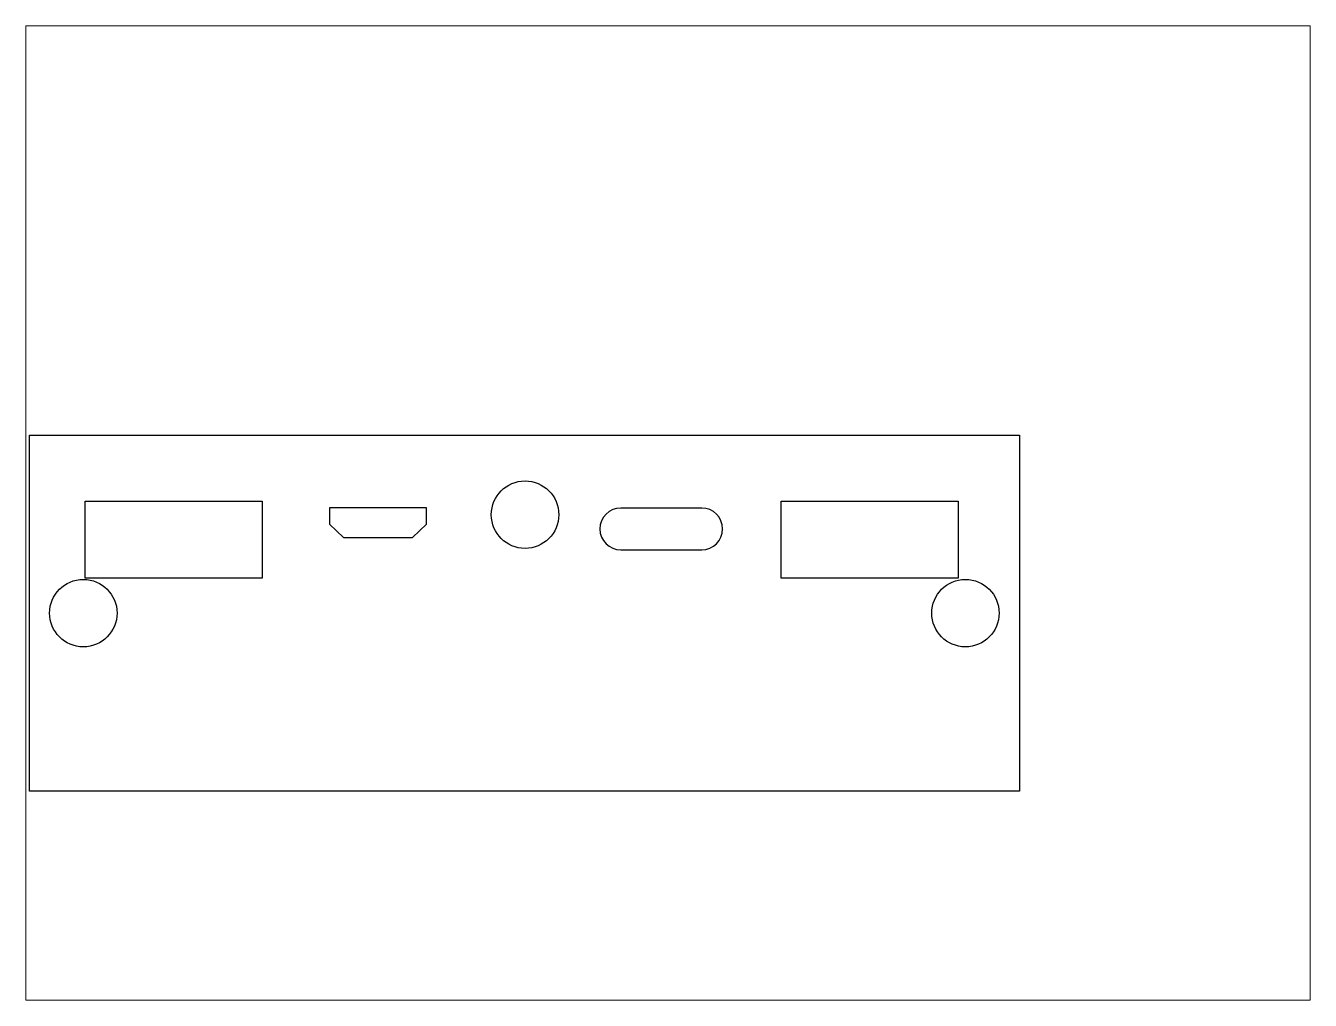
# Paper-space layout '布局1' of a CAD drawing. Header units: millimetres. Extents: x 26 to 231, y 20 to 176.
# The model-space entities are those that its viewports show. They can reach past a viewport. Long polylines and large blocks are cut down to what shows.
import ezdxf

# ---------------------------------------------------------------- set-up
doc = ezdxf.new("R2010")
doc.units = ezdxf.units.MM

msp = doc.modelspace()

# ---------------------------------------------------------------- linework, layer by layer
at = {"color": 1}
for p, q in [((1468.221, 1961.598), (1469.271, 1960.598)), ((1475.421, 1961.598), (1474.371, 1960.598))]:
    msp.add_line(p, q, dxfattribs=at)
msp.add_lwpolyline([(1445.971, 1968.198), (1519.371, 1968.198), (1519.371, 1941.798), (1445.971, 1941.798)], close=True)
for points in [[(1450.121, 1963.298), (1463.221, 1963.298), (1463.221, 1957.598), (1450.121, 1957.598)], [(1501.721, 1963.298), (1514.821, 1963.298), (1514.821, 1957.598), (1501.721, 1957.598)]]:
    msp.add_lwpolyline(points, close=True, dxfattribs=at)
for points in [[(1475.421, 1961.598), (1475.421, 1962.798), (1468.221, 1962.798), (1468.221, 1961.598)], [(1495.821, 1962.792), (1489.821, 1962.792)], [(1469.271, 1960.598), (1474.371, 1960.598)], [(1489.821, 1959.692), (1495.821, 1959.692)]]:
    msp.add_lwpolyline(points, dxfattribs=at)
msp.add_circle((1482.721, 1962.298), 2.5, dxfattribs=at)
for centre in [(1449.971, 1954.998), (1515.371, 1954.998)]:
    msp.add_circle(centre, 2.5)
for centre, start, end in [((1489.821, 1961.242), 90, 270), ((1495.821, 1961.242), 270, 90)]:
    msp.add_arc(centre, 1.55, start, end, dxfattribs=at)

psp = doc.layouts.new('布局1')

# ---------------------------------------------------------------- viewports
at = {"layer": '0'}
psp.add_viewport(center=(128.5, 97.5), size=(205.6, 156), view_center_point=(1493.32, 1962.422), view_height=72.26495, dxfattribs=at)

doc.saveas('drawing.dxf')
